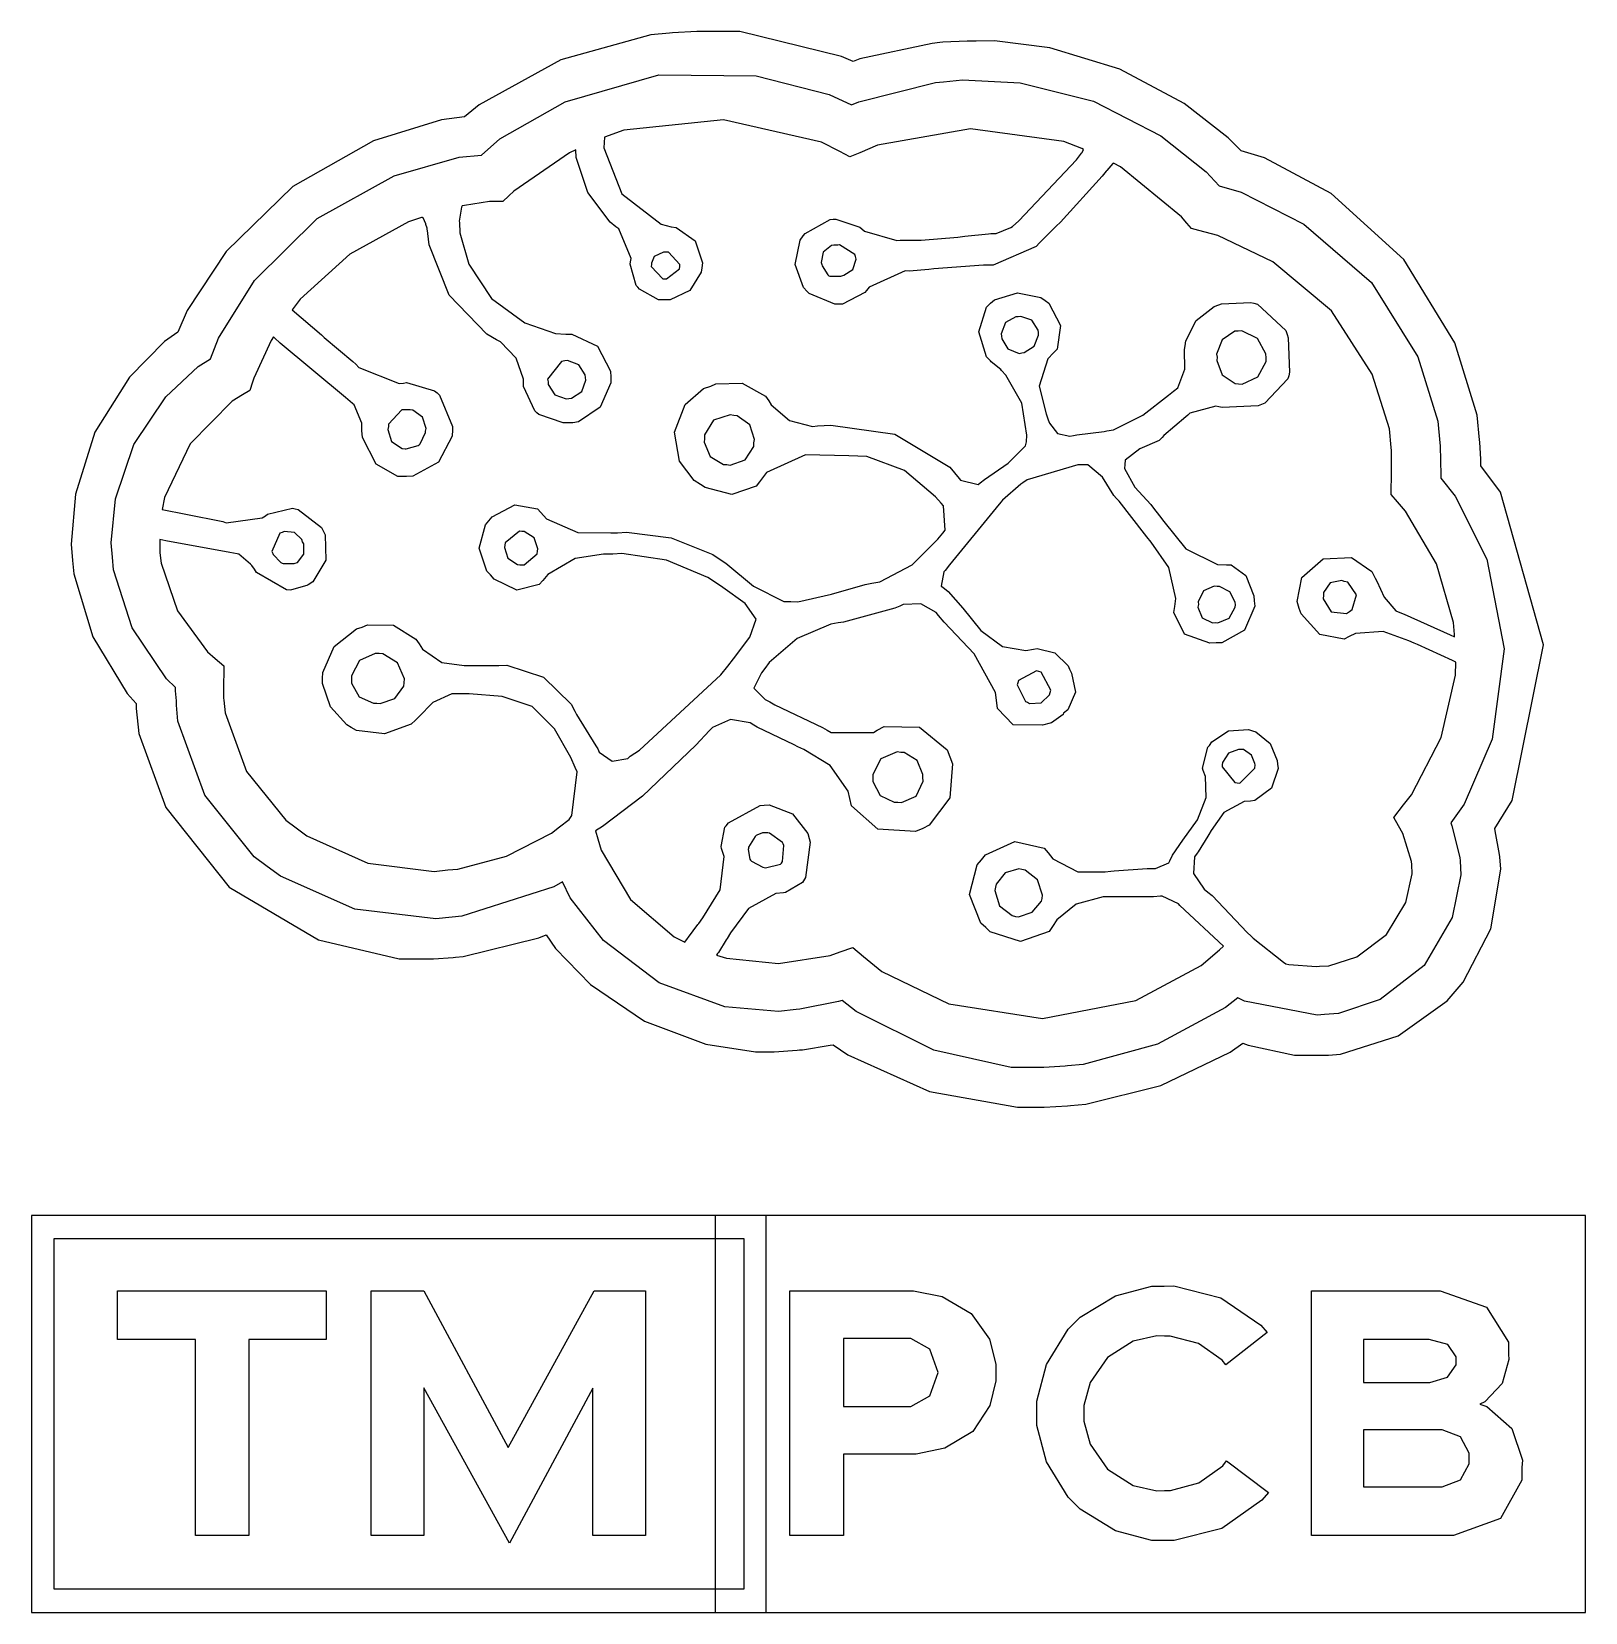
# Model space of a CAD drawing. Extents: x 0 to 0.969, y 0.014 to 1.
import ezdxf

# ---------------------------------------------------------------- set-up
doc = ezdxf.new("R2010")
doc.units = 0
doc.layers.get('0').update_dxf_attribs({"linetype": 'CONTINUOUS'})

msp = doc.modelspace()

# ---------------------------------------------------------------- linework, layer by layer
at = {"color": 142}
for points in [[(0.91282, 0.50282), (0.92372, 0.52034), (0.94325, 0.61735), (0.9164, 0.71257), (0.90419, 0.72917), (0.90419, 0.73324), (0.90359, 0.74392), (0.90343, 0.74533), (0.9018, 0.76069), (0.88786, 0.80572), (0.85617, 0.85791), (0.81087, 0.89893), (0.76926, 0.92117), (0.75456, 0.92562), (0.74653, 0.93381), (0.71908, 0.95508), (0.67893, 0.97667), (0.63525, 0.98991), (0.6008, 0.99425), (0.58936, 0.99414), (0.58366, 0.99414), (0.56847, 0.99338), (0.56657, 0.99311), (0.56196, 0.99268), (0.51682, 0.98296), (0.51248, 0.98145), (0.50521, 0.98454), (0.44184, 1), (0.42074, 1), (0.41504, 1), (0.39985, 0.99924), (0.398, 0.99897), (0.38628, 0.99789), (0.33024, 0.98242), (0.2793, 0.95432), (0.27018, 0.94689), (0.2557, 0.94504), (0.21332, 0.93186), (0.16298, 0.90327), (0.12147, 0.8629), (0.09695, 0.8259), (0.09115, 0.8125), (0.08285, 0.80659), (0.06104, 0.7844), (0.0395, 0.75), (0.0274, 0.71132), (0.02469, 0.68029), (0.02561, 0.67009), (0.02642, 0.66178), (0.03819, 0.62229), (0.05968, 0.58702), (0.06532, 0.58084), (0.06532, 0.57769), (0.06679, 0.56196), (0.08371, 0.51579), (0.12326, 0.46625), (0.17898, 0.43338), (0.22928, 0.42144), (0.24604, 0.42144), (0.25065, 0.42144), (0.26291, 0.42225), (0.26449, 0.42242), (0.26931, 0.42285), (0.31646, 0.43452), (0.32096, 0.43636), (0.32682, 0.42795), (0.34863, 0.40554), (0.38243, 0.38254), (0.42074, 0.36822), (0.45166, 0.36339), (0.46197, 0.36344), (0.46338, 0.3635), (0.4777, 0.36442), (0.47917, 0.36458), (0.4809, 0.36475), (0.49826, 0.36751), (0.5, 0.36789), (0.50928, 0.36155), (0.56017, 0.33876), (0.61507, 0.32883), (0.62636, 0.32883), (0.63178, 0.32883), (0.64632, 0.32964), (0.64811, 0.32992), (0.65777, 0.33078), (0.70443, 0.34245), (0.74772, 0.36328), (0.75575, 0.36876), (0.75906, 0.36757), (0.78782, 0.36144), (0.79742, 0.36144), (0.80029, 0.36144), (0.80686, 0.36144), (0.80908, 0.36144), (0.81668, 0.36203), (0.85254, 0.37343), (0.88308, 0.39529), (0.88813, 0.40104), (0.89312, 0.40685), (0.91043, 0.44027), (0.91656, 0.47738), (0.91602, 0.48503), (0.91585, 0.48655), (0.91319, 0.50136), (0.91282, 0.50282)], [(0.80664, 0.38666), (0.80197, 0.38623), (0.75662, 0.39497), (0.7525, 0.39708), (0.74485, 0.39106), (0.70253, 0.36816), (0.65603, 0.35558), (0.64638, 0.35471), (0.64475, 0.35455), (0.63162, 0.35373), (0.62728, 0.35373), (0.61116, 0.35373), (0.56299, 0.36447), (0.51443, 0.38867), (0.50575, 0.3954), (0.50336, 0.39475), (0.47938, 0.39008), (0.477, 0.38981), (0.46604, 0.38856), (0.4324, 0.3916), (0.39144, 0.40647), (0.35672, 0.43289), (0.33599, 0.45953), (0.33116, 0.4694), (0.3259, 0.46636), (0.2685, 0.44808), (0.26248, 0.44748), (0.25217, 0.4464), (0.20171, 0.45242), (0.15522, 0.47298), (0.14697, 0.47917), (0.13889, 0.48519), (0.10802, 0.52349), (0.09125, 0.56971), (0.09033, 0.5797), (0.09033, 0.58252), (0.08979, 0.58876), (0.08979, 0.59082), (0.08415, 0.59619), (0.06283, 0.62793), (0.05116, 0.66428), (0.0504, 0.67198), (0.04964, 0.68099), (0.05235, 0.70844), (0.0638, 0.7424), (0.08382, 0.77214), (0.10395, 0.79096), (0.11155, 0.79584), (0.11659, 0.80876), (0.13905, 0.84462), (0.17806, 0.88336), (0.22613, 0.9101), (0.26676, 0.92171), (0.2806, 0.92301), (0.29221, 0.93305), (0.3329, 0.95627), (0.39138, 0.97293), (0.45215, 0.97244), (0.49756, 0.96083), (0.51145, 0.95426), (0.51606, 0.95616), (0.56402, 0.96821), (0.56896, 0.96875), (0.58073, 0.96994), (0.61675, 0.9681), (0.6626, 0.9566), (0.70454, 0.93495), (0.73286, 0.9126), (0.74094, 0.90386), (0.75472, 0.89985), (0.79384, 0.87983), (0.83588, 0.84337), (0.86491, 0.79704), (0.87733, 0.75694), (0.87864, 0.74333), (0.8788, 0.74154), (0.87923, 0.7232), (0.87918, 0.72135), (0.88818, 0.71023), (0.90793, 0.67074), (0.91867, 0.61491), (0.91119, 0.55859), (0.89377, 0.51801), (0.88542, 0.50635), (0.88618, 0.5045), (0.89106, 0.48475), (0.89128, 0.48269), (0.89176, 0.47396), (0.88634, 0.44716), (0.86876, 0.41721), (0.84131, 0.39605), (0.81537, 0.38726), (0.80664, 0.38666)], [(0.88867, 0.60655), (0.8865, 0.60759), (0.86469, 0.61751), (0.86252, 0.61843), (0.85927, 0.6199), (0.84332, 0.62565), (0.82596, 0.62451), (0.82199, 0.6225), (0.81896, 0.62099), (0.80366, 0.62391), (0.79199, 0.63666), (0.79074, 0.63997), (0.7895, 0.64437), (0.79253, 0.6594), (0.80583, 0.67095), (0.82346, 0.67182), (0.8361, 0.66309), (0.83822, 0.65907), (0.83936, 0.65717), (0.8438, 0.64703), (0.85113, 0.63856), (0.85373, 0.63748), (0.85628, 0.63645), (0.88498, 0.62359), (0.8878, 0.6224), (0.8878, 0.62375), (0.88704, 0.6314), (0.87641, 0.66791), (0.85721, 0.70074), (0.85221, 0.70654), (0.84831, 0.71126), (0.84831, 0.71728), (0.84847, 0.71924), (0.84847, 0.73861), (0.84831, 0.74051), (0.84722, 0.75217), (0.83637, 0.7863), (0.81103, 0.82568), (0.77431, 0.85634), (0.74013, 0.87277), (0.72814, 0.87592), (0.72374, 0.87706), (0.7207, 0.88053), (0.7175, 0.88433), (0.67936, 0.91564), (0.67502, 0.91802), (0.67459, 0.91764), (0.67074, 0.91341), (0.67041, 0.91292), (0.66802, 0.90989), (0.64198, 0.88118), (0.63916, 0.87853), (0.63824, 0.87766), (0.62956, 0.86898), (0.62874, 0.86811), (0.62668, 0.86589), (0.59999, 0.85428), (0.59701, 0.85428), (0.59386, 0.85422), (0.56288, 0.85205), (0.55979, 0.85167), (0.54758, 0.85053), (0.54498, 0.85064), (0.52246, 0.84055), (0.52083, 0.83854), (0.5198, 0.83729), (0.50581, 0.83002), (0.50418, 0.82991), (0.50282, 0.82991), (0.50103, 0.82997), (0.48519, 0.83664), (0.48394, 0.83789), (0.48166, 0.84028), (0.4764, 0.85476), (0.47955, 0.86985), (0.48145, 0.8725), (0.48258, 0.87397), (0.49826, 0.88276), (0.50011, 0.88292), (0.50174, 0.88308), (0.51676, 0.87804), (0.51801, 0.8769), (0.51964, 0.87554), (0.53971, 0.86957), (0.54188, 0.86979), (0.54644, 0.86979), (0.55501, 0.86979), (0.57796, 0.87169), (0.58084, 0.87207), (0.58225, 0.87229), (0.59695, 0.87386), (0.59842, 0.87397), (0.60178, 0.87397), (0.611, 0.87771), (0.61198, 0.87842), (0.61594, 0.88184), (0.65191, 0.91998), (0.65511, 0.92415), (0.65538, 0.92459), (0.65625, 0.92638), (0.65625, 0.92638), (0.65522, 0.92708), (0.64399, 0.93137), (0.58567, 0.93924), (0.52767, 0.92909), (0.51666, 0.92437), (0.51042, 0.92188), (0.50418, 0.92513), (0.49278, 0.93099), (0.43169, 0.94499), (0.36941, 0.93853), (0.35742, 0.93408), (0.3571, 0.92757), (0.36822, 0.89871), (0.39269, 0.87977), (0.39909, 0.87815), (0.40218, 0.87777), (0.41401, 0.86952), (0.41867, 0.85579), (0.41824, 0.8527), (0.41781, 0.84988), (0.41059, 0.83843), (0.39838, 0.83268), (0.39551, 0.83263), (0.39117, 0.83263), (0.37923, 0.83925), (0.37815, 0.84049), (0.37717, 0.84164), (0.37343, 0.85493), (0.37364, 0.85634), (0.37397, 0.85845), (0.36632, 0.87695), (0.36458, 0.87815), (0.36089, 0.88113), (0.34706, 0.89958), (0.33979, 0.9215), (0.33946, 0.92616), (0.33567, 0.92432), (0.30089, 0.9005), (0.2978, 0.89762), (0.29395, 0.89404), (0.28727, 0.89404), (0.28564, 0.89394), (0.27007, 0.8916), (0.26855, 0.89128), (0.26812, 0.89046), (0.26671, 0.88178), (0.26687, 0.88086), (0.26709, 0.87435), (0.27273, 0.85498), (0.28695, 0.8335), (0.30773, 0.81825), (0.32682, 0.81174), (0.33333, 0.81114), (0.33713, 0.81131), (0.35297, 0.80366), (0.36127, 0.78814), (0.36133, 0.78429), (0.36138, 0.78082), (0.35482, 0.76568), (0.34115, 0.75646), (0.33773, 0.75586), (0.33735, 0.75586), (0.33366, 0.75586), (0.33333, 0.75586), (0.33165, 0.75586), (0.31646, 0.76118), (0.31521, 0.76221), (0.31386, 0.76335), (0.30691, 0.77848), (0.30697, 0.78022), (0.30691, 0.78315), (0.30235, 0.79633), (0.29264, 0.80642), (0.29009, 0.80773), (0.28402, 0.8112), (0.26053, 0.83561), (0.24794, 0.86703), (0.24729, 0.87397), (0.24723, 0.87424), (0.24674, 0.87701), (0.24669, 0.87728), (0.24604, 0.87967), (0.24599, 0.8801), (0.24419, 0.88379), (0.24387, 0.88406), (0.24322, 0.88406), (0.23519, 0.88135), (0.19862, 0.86111), (0.16764, 0.83301), (0.16249, 0.82634), (0.18083, 0.81071), (0.18256, 0.80924), (0.20036, 0.79411), (0.2022, 0.79259), (0.20405, 0.79047), (0.22922, 0.78044), (0.2321, 0.78071), (0.23394, 0.78103), (0.25146, 0.77588), (0.25293, 0.77458), (0.2545, 0.77311), (0.26264, 0.75369), (0.26259, 0.75147), (0.26242, 0.74756), (0.25385, 0.73145), (0.23785, 0.72266), (0.23394, 0.72239), (0.23291, 0.72239), (0.22841, 0.72239), (0.21501, 0.7302), (0.20649, 0.74669), (0.20595, 0.75103), (0.20595, 0.75439), (0.206, 0.7557), (0.20123, 0.76714), (0.2003, 0.76801), (0.19575, 0.7717), (0.15511, 0.80566), (0.15148, 0.80886), (0.15082, 0.80946), (0.14952, 0.80724), (0.13873, 0.78375), (0.13791, 0.78125), (0.13623, 0.77615), (0.13167, 0.77333), (0.12511, 0.76942), (0.0989, 0.74289), (0.08285, 0.70926), (0.08138, 0.70177), (0.09614, 0.69884), (0.11925, 0.69439), (0.12147, 0.69358), (0.14388, 0.69656), (0.14583, 0.69792), (0.14714, 0.69895), (0.16281, 0.70264), (0.1645, 0.70231), (0.16634, 0.70188), (0.18077, 0.69065), (0.18164, 0.68897), (0.18316, 0.68598), (0.18365, 0.67019), (0.17535, 0.65674), (0.17253, 0.65489), (0.17166, 0.65441), (0.16222, 0.65164), (0.16124, 0.65158), (0.15896, 0.65175), (0.14025, 0.6626), (0.13905, 0.6645), (0.13737, 0.66678), (0.13666, 0.66775), (0.12929, 0.67399), (0.12815, 0.67415), (0.1237, 0.67491), (0.08371, 0.68229), (0.08008, 0.683), (0.08002, 0.68235), (0.08002, 0.6754), (0.08008, 0.6747), (0.08073, 0.66835), (0.09104, 0.63851), (0.1097, 0.61306), (0.11458, 0.60883), (0.1199, 0.60428), (0.1199, 0.59717), (0.11979, 0.59603), (0.11979, 0.58409), (0.1199, 0.5829), (0.12066, 0.57498), (0.13401, 0.53836), (0.15858, 0.50803), (0.16498, 0.50326), (0.17171, 0.49816), (0.20974, 0.48112), (0.25114, 0.47602), (0.2596, 0.47689), (0.2659, 0.47748), (0.29633, 0.48546), (0.32427, 0.49995), (0.32937, 0.50374), (0.33539, 0.50846), (0.33708, 0.51085), (0.34028, 0.53819), (0.33919, 0.54085), (0.33637, 0.54709), (0.32623, 0.56494), (0.31234, 0.57883), (0.29357, 0.58523), (0.27306, 0.58686), (0.26628, 0.58686), (0.26226, 0.58686), (0.25033, 0.58138), (0.24143, 0.57227), (0.23947, 0.57042), (0.23671, 0.56798), (0.22016, 0.56185), (0.20264, 0.56402), (0.19938, 0.56576), (0.19667, 0.56738), (0.18641, 0.57872), (0.18153, 0.59321), (0.18148, 0.59635), (0.18164, 0.6001), (0.18886, 0.61626), (0.20275, 0.62733), (0.20627, 0.62842), (0.20947, 0.62983), (0.22586, 0.62967), (0.2398, 0.62093), (0.24175, 0.618), (0.24382, 0.61475), (0.25586, 0.60628), (0.26991, 0.60444), (0.273, 0.60449), (0.27762, 0.60449), (0.28803, 0.60449), (0.29156, 0.60449), (0.29655, 0.60466), (0.31939, 0.59717), (0.33664, 0.58046), (0.33887, 0.57596), (0.3399, 0.57395), (0.35211, 0.55442), (0.35335, 0.55241), (0.35417, 0.55035), (0.36225, 0.54481), (0.37191, 0.54639), (0.37354, 0.54791), (0.37934, 0.55176), (0.43007, 0.59869), (0.43435, 0.60417), (0.43788, 0.60856), (0.44813, 0.62207), (0.45204, 0.63336), (0.44515, 0.64307), (0.43132, 0.6531), (0.42665, 0.65625), (0.42193, 0.6594), (0.39605, 0.67025), (0.36833, 0.67432), (0.36268, 0.67405), (0.35677, 0.67405), (0.33909, 0.67128), (0.32199, 0.66124), (0.31885, 0.65761), (0.31657, 0.655), (0.30273, 0.65153), (0.28857, 0.65842), (0.28624, 0.66102), (0.28396, 0.66336), (0.27924, 0.67768), (0.2832, 0.69222), (0.28532, 0.69466), (0.28738, 0.69727), (0.30149, 0.70475), (0.31559, 0.70226), (0.31771, 0.69987), (0.32123, 0.69596), (0.34071, 0.6875), (0.36133, 0.68717), (0.36551, 0.68728), (0.37115, 0.68766), (0.39893, 0.68414), (0.42491, 0.67372), (0.42969, 0.67063), (0.43321, 0.66829), (0.45041, 0.65402), (0.46924, 0.64442), (0.47363, 0.64437), (0.47797, 0.64431), (0.49908, 0.64893), (0.51997, 0.65511), (0.52425, 0.65582), (0.52919, 0.65674), (0.54932, 0.66726), (0.56548, 0.68338), (0.56852, 0.68707), (0.56999, 0.68886), (0.5689, 0.70416), (0.56749, 0.70573), (0.56397, 0.70974), (0.54465, 0.72607), (0.521, 0.73481), (0.51541, 0.73503), (0.50977, 0.73524), (0.48275, 0.73595), (0.45844, 0.72488), (0.45416, 0.71918), (0.45204, 0.71642), (0.43696, 0.71126), (0.42025, 0.71555), (0.41737, 0.7175), (0.4133, 0.71994), (0.40414, 0.73204), (0.4011, 0.75011), (0.40777, 0.76725), (0.41922, 0.77724), (0.42367, 0.77875), (0.42681, 0.78022), (0.44336, 0.78065), (0.45779, 0.77251), (0.45991, 0.76969), (0.46143, 0.76704), (0.47276, 0.75743), (0.48714, 0.75369), (0.49023, 0.75396), (0.4987, 0.75445), (0.53857, 0.74881), (0.57297, 0.72819), (0.57878, 0.72114), (0.57954, 0.72016), (0.59049, 0.71734), (0.59185, 0.71842), (0.59446, 0.72054), (0.60932, 0.73063), (0.62006, 0.74159), (0.62061, 0.74409), (0.62099, 0.74821), (0.61773, 0.76807), (0.60791, 0.7857), (0.60509, 0.78863), (0.6046, 0.78922), (0.59869, 0.79405), (0.59825, 0.7946), (0.59581, 0.79715), (0.59104, 0.81261), (0.59581, 0.82812), (0.59825, 0.83062), (0.60069, 0.83263), (0.61502, 0.83702), (0.62972, 0.83404), (0.63238, 0.8323), (0.63471, 0.83051), (0.64198, 0.81662), (0.63987, 0.80181), (0.63759, 0.79948), (0.63395, 0.7959), (0.62853, 0.7787), (0.63297, 0.7615), (0.63428, 0.75781), (0.63504, 0.75575), (0.64003, 0.74919), (0.64784, 0.74756), (0.65001, 0.74794), (0.65213, 0.74832), (0.66922, 0.75049), (0.67084, 0.75081), (0.67502, 0.75163), (0.6932, 0.76058), (0.70931, 0.77306), (0.71251, 0.77561), (0.71511, 0.77767), (0.7194, 0.78933), (0.71935, 0.80159), (0.71978, 0.80398), (0.72016, 0.80697), (0.72651, 0.81971), (0.73779, 0.82856), (0.74061, 0.82948), (0.74235, 0.83008), (0.76063, 0.83105), (0.76248, 0.83062), (0.76487, 0.82991), (0.78244, 0.81342), (0.78331, 0.81103), (0.78396, 0.80897), (0.78478, 0.78743), (0.78429, 0.78532), (0.78369, 0.78326), (0.76942, 0.76807), (0.76741, 0.76731), (0.76525, 0.7666), (0.74284, 0.76541), (0.74061, 0.76584), (0.73888, 0.76633), (0.72271, 0.76199), (0.72146, 0.76074), (0.72016, 0.75955), (0.70649, 0.74799), (0.7053, 0.74669), (0.70356, 0.7449), (0.69141, 0.73975), (0.68229, 0.73264), (0.68207, 0.72998), (0.6818, 0.72732), (0.68826, 0.71571), (0.69835, 0.70497), (0.69998, 0.70269), (0.70378, 0.69781), (0.70638, 0.69428), (0.72011, 0.67735), (0.7398, 0.66743), (0.74544, 0.66732), (0.74843, 0.66732), (0.75754, 0.66064), (0.76264, 0.64795), (0.7628, 0.64491), (0.76307, 0.64144), (0.75662, 0.62663), (0.74251, 0.61871), (0.73904, 0.61865), (0.73508, 0.61849), (0.71935, 0.62402), (0.71262, 0.63753), (0.71322, 0.64133), (0.71392, 0.64621), (0.70947, 0.66558), (0.69841, 0.68153), (0.69586, 0.68468), (0.69423, 0.68669), (0.6786, 0.70692), (0.67687, 0.70877), (0.67513, 0.71061), (0.66808, 0.72195), (0.65902, 0.7296), (0.65603, 0.7296), (0.65267, 0.7296), (0.6212, 0.72032), (0.61843, 0.71853), (0.61713, 0.71772), (0.60569, 0.70763), (0.60471, 0.70644), (0.60172, 0.70296), (0.57275, 0.66732), (0.56988, 0.66374), (0.56917, 0.66298), (0.56738, 0.65402), (0.56841, 0.65332), (0.57194, 0.65066), (0.58105, 0.64035), (0.59223, 0.62641), (0.60569, 0.61626), (0.62039, 0.61377), (0.625, 0.61458), (0.62733, 0.61502), (0.63846, 0.6123), (0.64665, 0.60433), (0.64762, 0.60211), (0.64882, 0.59972), (0.65137, 0.58778), (0.64643, 0.57677), (0.64388, 0.57481), (0.6435, 0.57395), (0.63634, 0.56863), (0.63542, 0.56852), (0.6307, 0.56733), (0.61247, 0.56755), (0.6027, 0.57758), (0.60221, 0.58127), (0.60145, 0.58762), (0.58816, 0.61176), (0.56934, 0.63151), (0.56581, 0.63563), (0.5644, 0.63753), (0.5548, 0.64296), (0.54373, 0.64252), (0.54167, 0.64144), (0.53852, 0.6403), (0.50651, 0.63162), (0.50326, 0.63102), (0.49864, 0.63026), (0.47754, 0.62131), (0.46023, 0.60639), (0.45752, 0.60259), (0.45535, 0.59988), (0.45068, 0.59033), (0.45768, 0.58333), (0.4605, 0.58176), (0.46365, 0.58002), (0.49344, 0.56581), (0.49637, 0.56418), (0.49875, 0.56272), (0.52523, 0.56272), (0.52761, 0.56418), (0.53185, 0.56646), (0.55398, 0.56592), (0.57113, 0.55192), (0.57292, 0.54742), (0.57454, 0.54319), (0.57292, 0.52192), (0.56006, 0.50494), (0.55604, 0.50282), (0.55154, 0.50098), (0.52799, 0.50239), (0.51145, 0.51682), (0.51053, 0.52148), (0.50955, 0.52615), (0.49826, 0.54199), (0.48172, 0.55203), (0.47814, 0.55376), (0.4758, 0.5549), (0.45275, 0.56603), (0.45052, 0.56717), (0.44835, 0.56868), (0.43609, 0.57075), (0.42475, 0.56586), (0.42301, 0.56386), (0.41444, 0.5548), (0.38113, 0.52289), (0.35612, 0.50396), (0.35178, 0.50136), (0.35324, 0.49626), (0.35531, 0.48926), (0.37364, 0.45839), (0.40099, 0.43511), (0.40761, 0.43186), (0.40929, 0.43424), (0.40983, 0.43506), (0.41564, 0.44282), (0.41623, 0.44352), (0.41884, 0.44694), (0.42969, 0.46446), (0.43213, 0.48524), (0.4305, 0.49029), (0.43012, 0.49154), (0.43251, 0.50353), (0.43332, 0.5045), (0.43473, 0.5064), (0.45459, 0.51714), (0.45698, 0.51731), (0.46023, 0.51747), (0.47472, 0.51188), (0.48432, 0.49967), (0.48519, 0.49647), (0.48584, 0.49425), (0.48286, 0.47222), (0.48166, 0.47021), (0.48096, 0.46913), (0.47032, 0.46278), (0.46908, 0.46262), (0.46425, 0.46213), (0.44737, 0.4528), (0.43598, 0.43761), (0.43397, 0.43419), (0.43343, 0.43338), (0.42849, 0.42546), (0.42801, 0.4247), (0.4273, 0.42377), (0.43359, 0.42188), (0.46598, 0.41857), (0.49816, 0.4235), (0.50439, 0.42573), (0.51237, 0.42855), (0.51894, 0.42291), (0.53054, 0.41347), (0.57221, 0.39334), (0.63075, 0.38422), (0.68886, 0.39551), (0.72976, 0.41721), (0.74105, 0.42708), (0.74365, 0.42936), (0.71636, 0.45481), (0.7156, 0.45573), (0.7054, 0.46061), (0.70426, 0.46061), (0.69987, 0.46007), (0.68641, 0.46018), (0.66856, 0.46007), (0.65169, 0.45551), (0.6397, 0.4458), (0.63699, 0.44168), (0.63477, 0.43842), (0.61697, 0.43235), (0.59804, 0.43826), (0.59532, 0.44092), (0.59223, 0.44368), (0.58523, 0.46153), (0.5899, 0.48014), (0.59261, 0.48324), (0.59522, 0.48633), (0.61344, 0.49468), (0.63167, 0.49061), (0.63428, 0.48752), (0.63715, 0.48389), (0.65272, 0.4758), (0.66971, 0.4758), (0.67334, 0.47613), (0.6754, 0.47635), (0.69607, 0.47776), (0.69813, 0.47781), (0.70112, 0.47781), (0.70947, 0.48139), (0.71012, 0.48258), (0.71175, 0.48606), (0.71832, 0.49555), (0.72732, 0.50819), (0.73291, 0.52219), (0.73237, 0.53526), (0.73096, 0.53906), (0.73058, 0.54047), (0.73383, 0.55355), (0.73481, 0.55458), (0.73627, 0.5568), (0.74669, 0.56369), (0.75917, 0.56461), (0.76166, 0.56375), (0.76389, 0.56304), (0.77273, 0.55583), (0.77718, 0.5453), (0.77729, 0.54291), (0.77767, 0.5402), (0.7736, 0.52794), (0.76313, 0.52034), (0.76042, 0.51991), (0.75657, 0.51969), (0.74392, 0.5127), (0.73589, 0.50147), (0.73438, 0.49908), (0.73378, 0.4981), (0.72776, 0.48828), (0.72711, 0.4873), (0.72559, 0.48513), (0.72488, 0.47472), (0.73166, 0.46501), (0.73394, 0.46311), (0.73655, 0.46094), (0.75836, 0.43788), (0.76096, 0.43555), (0.76221, 0.43441), (0.78098, 0.41943), (0.78261, 0.41824), (0.78429, 0.41786), (0.80165, 0.41667), (0.80344, 0.41678), (0.8093, 0.4171), (0.82677, 0.42274), (0.84538, 0.43663), (0.85748, 0.45654), (0.86138, 0.47445), (0.86116, 0.48031), (0.861, 0.48215), (0.85558, 0.49957), (0.85471, 0.50114), (0.84988, 0.50971), (0.85596, 0.51752), (0.86095, 0.52387), (0.87939, 0.55946), (0.88835, 0.59847), (0.88867, 0.60655)], [(0.40435, 0.85346), (0.40441, 0.85466), (0.3973, 0.8623), (0.39616, 0.8623), (0.39421, 0.8623), (0.38846, 0.85975), (0.38677, 0.85558), (0.38677, 0.85471), (0.38661, 0.85352), (0.39377, 0.8457), (0.39502, 0.8457), (0.3961, 0.84576), (0.40424, 0.852), (0.40435, 0.85346)], [(0.50293, 0.86675), (0.50043, 0.86675), (0.49897, 0.86659), (0.49382, 0.86247), (0.49257, 0.85596), (0.49311, 0.8546), (0.49322, 0.85395), (0.49669, 0.84814), (0.49729, 0.84771), (0.49794, 0.84744), (0.50477, 0.84744), (0.50543, 0.84771), (0.50673, 0.84809), (0.51231, 0.85167), (0.51438, 0.85802), (0.51394, 0.8597), (0.51356, 0.86089), (0.50412, 0.86692), (0.50293, 0.86675)], [(0.61561, 0.82199), (0.61399, 0.82205), (0.60759, 0.81841), (0.60493, 0.81152), (0.6052, 0.8099), (0.60525, 0.80832), (0.60916, 0.80197), (0.6161, 0.79926), (0.61773, 0.79948), (0.6193, 0.7997), (0.62549, 0.80371), (0.62826, 0.8106), (0.62815, 0.81217), (0.62804, 0.8138), (0.62413, 0.82004), (0.61719, 0.82232), (0.61561, 0.82199)], [(0.75293, 0.78022), (0.75526, 0.78011), (0.76508, 0.78467), (0.77018, 0.79422), (0.77018, 0.79655), (0.77007, 0.79894), (0.76487, 0.80843), (0.75515, 0.81321), (0.75282, 0.81315), (0.75076, 0.81299), (0.74273, 0.80773), (0.73931, 0.79883), (0.73958, 0.79677), (0.73937, 0.79471), (0.74284, 0.78581), (0.75087, 0.78049), (0.75293, 0.78022)], [(0.34565, 0.78418), (0.34543, 0.78581), (0.34131, 0.7921), (0.33426, 0.79481), (0.33268, 0.7946), (0.33062, 0.79416), (0.32194, 0.7832), (0.32227, 0.78147), (0.32232, 0.77984), (0.32639, 0.77333), (0.33355, 0.77078), (0.33523, 0.77105), (0.33686, 0.77121), (0.34326, 0.77539), (0.34586, 0.78255), (0.34565, 0.78418)], [(0.24186, 0.74219), (0.24246, 0.74273), (0.24577, 0.74989), (0.24582, 0.75071), (0.24609, 0.75233), (0.24387, 0.75949), (0.23774, 0.76378), (0.23617, 0.76394), (0.23394, 0.76394), (0.23106, 0.76394), (0.22271, 0.75505), (0.2226, 0.75353), (0.22222, 0.75184), (0.22461, 0.74425), (0.23128, 0.73985), (0.23302, 0.73969), (0.23378, 0.73958), (0.24121, 0.7417), (0.24186, 0.74219)], [(0.41981, 0.74593), (0.4196, 0.74387), (0.42329, 0.73492), (0.43164, 0.72993), (0.43376, 0.72982), (0.43587, 0.72949), (0.4452, 0.7328), (0.45052, 0.74121), (0.45063, 0.74333), (0.45106, 0.74544), (0.44819, 0.75472), (0.44021, 0.76025), (0.43815, 0.76042), (0.43582, 0.76096), (0.42546, 0.7576), (0.41981, 0.74837), (0.41981, 0.74593)], [(0.15625, 0.66835), (0.1569, 0.66808), (0.16379, 0.66808), (0.1645, 0.66835), (0.1658, 0.66884), (0.16987, 0.67388), (0.16976, 0.68039), (0.16905, 0.68159), (0.16867, 0.683), (0.16401, 0.68755), (0.15755, 0.68815), (0.15625, 0.6875), (0.15489, 0.68707), (0.1499, 0.67567), (0.1505, 0.67437), (0.15072, 0.67372), (0.15554, 0.66867), (0.15625, 0.66835)], [(0.2953, 0.67958), (0.29498, 0.67811), (0.2972, 0.67144), (0.30306, 0.66748), (0.30458, 0.66732), (0.30729, 0.66732), (0.31538, 0.67426), (0.31554, 0.67573), (0.31581, 0.6773), (0.31348, 0.68419), (0.3074, 0.6881), (0.30583, 0.68815), (0.30447, 0.68831), (0.29541, 0.68093), (0.2953, 0.67958)], [(0.75103, 0.64241), (0.75098, 0.64399), (0.74761, 0.65044), (0.74116, 0.65386), (0.73958, 0.65386), (0.7379, 0.65408), (0.73106, 0.65099), (0.72786, 0.64421), (0.72803, 0.64252), (0.7277, 0.64095), (0.73041, 0.63428), (0.73682, 0.63108), (0.73844, 0.63124), (0.74007, 0.63113), (0.74713, 0.63411), (0.75098, 0.64079), (0.75103, 0.64241)], [(0.80604, 0.64833), (0.80572, 0.6461), (0.81082, 0.63807), (0.82026, 0.63699), (0.82216, 0.63824), (0.824, 0.63949), (0.82661, 0.64865), (0.82113, 0.65641), (0.81896, 0.65696), (0.81738, 0.65755), (0.81027, 0.65598), (0.8061, 0.64996), (0.80604, 0.64833)], [(0.1996, 0.59565), (0.19965, 0.59353), (0.20443, 0.58501), (0.21332, 0.58089), (0.21544, 0.58095), (0.21745, 0.58068), (0.22656, 0.58388), (0.23215, 0.59169), (0.23248, 0.59375), (0.23258, 0.59608), (0.2283, 0.60606), (0.21907, 0.61171), (0.2168, 0.61187), (0.21441, 0.61203), (0.20459, 0.60753), (0.19954, 0.59804), (0.1996, 0.59565)], [(0.63542, 0.58773), (0.6358, 0.58914), (0.62977, 0.60037), (0.62842, 0.60075), (0.62701, 0.60118), (0.61578, 0.59516), (0.6154, 0.59375), (0.61491, 0.5925), (0.62001, 0.58198), (0.62126, 0.58154), (0.62261, 0.58078), (0.62983, 0.58122), (0.63498, 0.58621), (0.63542, 0.58773)], [(0.55593, 0.53451), (0.5561, 0.53657), (0.55241, 0.54525), (0.54432, 0.55019), (0.54232, 0.55029), (0.53993, 0.55062), (0.52984, 0.54628), (0.52479, 0.53657), (0.5249, 0.53418), (0.52485, 0.53206), (0.52935, 0.52333), (0.53825, 0.51915), (0.54042, 0.51926), (0.54264, 0.51894), (0.55197, 0.523), (0.55621, 0.53228), (0.55593, 0.53451)], [(0.75217, 0.53125), (0.75385, 0.53103), (0.76324, 0.54042), (0.76346, 0.54248), (0.76318, 0.5434), (0.76118, 0.5485), (0.75608, 0.55197), (0.75439, 0.55197), (0.75293, 0.55214), (0.74669, 0.5497), (0.743, 0.54405), (0.74289, 0.54259), (0.74273, 0.54118), (0.75076, 0.53141), (0.75217, 0.53125)], [(0.46794, 0.48123), (0.46848, 0.48215), (0.46935, 0.49224), (0.46897, 0.49322), (0.46842, 0.49414), (0.46034, 0.49984), (0.45936, 0.5), (0.45741, 0.5), (0.45605, 0.5), (0.45247, 0.49859), (0.45209, 0.49832), (0.45139, 0.49783), (0.44732, 0.49105), (0.44721, 0.49023), (0.44705, 0.48964), (0.44819, 0.48356), (0.44857, 0.48302), (0.44906, 0.48237), (0.45611, 0.47857), (0.45698, 0.47846), (0.45795, 0.47819), (0.46718, 0.48058), (0.46794, 0.48123)], [(0.60135, 0.46625), (0.60096, 0.46414), (0.60395, 0.45459), (0.61182, 0.44841), (0.61393, 0.44792), (0.61578, 0.44775), (0.62424, 0.45058), (0.62999, 0.45736), (0.63053, 0.45915), (0.63075, 0.46126), (0.6276, 0.47065), (0.61985, 0.47678), (0.61784, 0.47727), (0.61594, 0.47759), (0.60737, 0.47504), (0.60178, 0.46815), (0.60135, 0.46625)], [(0.45833, 0.26123), (0, 0.26123), (0, 0.01367), (0.45833, 0.01367), (0.45833, 0.26123)], [(0.42638, 0.26123), (0.42638, 0.01367), (0.9694, 0.01367), (0.9694, 0.26123), (0.42638, 0.26123)], [(0.42638, 0.26123), (0.42638, 0.01367), (0.9694, 0.01367), (0.9694, 0.26123), (0.42638, 0.26123)], [(0.44428, 0.24696), (0.44428, 0.02821), (0.01416, 0.02821), (0.01416, 0.24696), (0.44428, 0.24696)], [(0.70654, 0.05854), (0.69895, 0.05854), (0.67616, 0.06462), (0.65414, 0.07812), (0.65044, 0.08181), (0.6467, 0.08556), (0.63319, 0.10759), (0.62717, 0.13037), (0.62717, 0.13791), (0.62717, 0.14551), (0.63319, 0.16829), (0.6467, 0.19037), (0.65044, 0.19406), (0.65414, 0.19781), (0.67616, 0.21126), (0.69895, 0.21729), (0.70654, 0.21729), (0.71273, 0.21745), (0.74197, 0.21002), (0.76682, 0.19293), (0.77083, 0.18821), (0.74512, 0.16813), (0.74273, 0.17101), (0.72797, 0.18142), (0.71045, 0.18598), (0.70676, 0.18593), (0.70193, 0.18614), (0.68728, 0.18283), (0.67128, 0.17269), (0.66037, 0.15717), (0.65641, 0.14269), (0.65641, 0.13786), (0.65641, 0.13308), (0.66037, 0.1186), (0.67128, 0.10308), (0.68728, 0.09294), (0.70193, 0.08957), (0.70676, 0.08979), (0.7105, 0.08974), (0.72824, 0.09446), (0.74316, 0.1052), (0.7455, 0.10813), (0.77165, 0.08843), (0.76763, 0.0836), (0.74251, 0.06608), (0.71278, 0.05843), (0.70654, 0.05854)], [(0.70654, 0.05854), (0.69895, 0.05854), (0.67616, 0.06462), (0.65414, 0.07812), (0.65044, 0.08181), (0.6467, 0.08556), (0.63319, 0.10759), (0.62717, 0.13037), (0.62717, 0.13791), (0.62717, 0.14551), (0.63319, 0.16829), (0.6467, 0.19037), (0.65044, 0.19406), (0.65414, 0.19781), (0.67616, 0.21126), (0.69895, 0.21729), (0.70654, 0.21729), (0.71273, 0.21745), (0.74197, 0.21002), (0.76682, 0.19293), (0.77083, 0.18821), (0.74512, 0.16813), (0.74273, 0.17101), (0.72797, 0.18142), (0.71045, 0.18598), (0.70676, 0.18593), (0.70193, 0.18614), (0.68728, 0.18283), (0.67128, 0.17269), (0.66037, 0.15717), (0.65641, 0.14269), (0.65641, 0.13786), (0.65641, 0.13308), (0.66037, 0.1186), (0.67128, 0.10308), (0.68728, 0.09294), (0.70193, 0.08957), (0.70676, 0.08979), (0.7105, 0.08974), (0.72824, 0.09446), (0.74316, 0.1052), (0.7455, 0.10813), (0.77165, 0.08843), (0.76763, 0.0836), (0.74251, 0.06608), (0.71278, 0.05843), (0.70654, 0.05854)], [(0.10221, 0.18387), (0.05355, 0.18387), (0.05355, 0.21436), (0.18376, 0.21436), (0.18376, 0.18387), (0.13542, 0.18387), (0.13542, 0.06158), (0.10221, 0.06158), (0.10221, 0.18387)], [(0.24468, 0.15386), (0.24468, 0.06158), (0.21186, 0.06158), (0.21186, 0.21436), (0.24479, 0.21436), (0.29742, 0.11654), (0.35091, 0.21436), (0.38303, 0.21436), (0.38303, 0.06158), (0.35021, 0.06158), (0.35021, 0.15354), (0.29812, 0.05686), (0.24468, 0.15386)], [(0.54606, 0.11241), (0.50657, 0.11241), (0.50657, 0.06158), (0.47304, 0.06158), (0.47304, 0.21436), (0.54416, 0.21436), (0.55013, 0.21436), (0.56803, 0.21067), (0.5861, 0.2002), (0.59755, 0.18408), (0.60156, 0.16856), (0.60156, 0.16336), (0.60156, 0.1582), (0.59787, 0.14269), (0.58713, 0.12657), (0.56971, 0.11616), (0.55197, 0.11241), (0.54606, 0.11241)], [(0.54606, 0.11241), (0.50657, 0.11241), (0.50657, 0.06158), (0.47304, 0.06158), (0.47304, 0.21436), (0.54416, 0.21436), (0.55013, 0.21436), (0.56803, 0.21067), (0.5861, 0.2002), (0.59755, 0.18408), (0.60156, 0.16856), (0.60156, 0.16336), (0.60156, 0.1582), (0.59787, 0.14269), (0.58713, 0.12657), (0.56971, 0.11616), (0.55197, 0.11241), (0.54606, 0.11241)], [(0.87728, 0.06158), (0.79856, 0.06158), (0.79856, 0.21436), (0.86925, 0.21436), (0.87885, 0.21436), (0.90772, 0.20416), (0.92133, 0.18218), (0.92133, 0.1748), (0.92166, 0.17155), (0.91743, 0.15641), (0.90658, 0.14497), (0.90365, 0.14355), (0.90782, 0.1422), (0.9235, 0.12842), (0.93012, 0.10856), (0.9298, 0.10417), (0.9298, 0.09619), (0.9164, 0.07227), (0.88704, 0.06158), (0.87728, 0.06158)], [(0.87728, 0.06158), (0.79856, 0.06158), (0.79856, 0.21436), (0.86925, 0.21436), (0.87885, 0.21436), (0.90772, 0.20416), (0.92133, 0.18218), (0.92133, 0.1748), (0.92166, 0.17155), (0.91743, 0.15641), (0.90658, 0.14497), (0.90365, 0.14355), (0.90782, 0.1422), (0.9235, 0.12842), (0.93012, 0.10856), (0.9298, 0.10417), (0.9298, 0.09619), (0.9164, 0.07227), (0.88704, 0.06158), (0.87728, 0.06158)], [(0.54449, 0.18446), (0.50657, 0.18446), (0.50657, 0.1422), (0.54449, 0.1422), (0.54845, 0.1422), (0.56033, 0.14882), (0.56565, 0.16336), (0.56033, 0.1779), (0.54845, 0.18446), (0.54449, 0.18446)], [(0.54449, 0.18446), (0.50657, 0.18446), (0.50657, 0.1422), (0.54449, 0.1422), (0.54845, 0.1422), (0.56033, 0.14882), (0.56565, 0.16336), (0.56033, 0.1779), (0.54845, 0.18446), (0.54449, 0.18446)], [(0.88884, 0.17063), (0.88884, 0.17318), (0.88352, 0.18083), (0.87185, 0.18397), (0.868, 0.18397), (0.83095, 0.18397), (0.83095, 0.15706), (0.86865, 0.15706), (0.87234, 0.15706), (0.88346, 0.16054), (0.88884, 0.16813), (0.88884, 0.17063)], [(0.88884, 0.17063), (0.88884, 0.17318), (0.88352, 0.18083), (0.87185, 0.18397), (0.868, 0.18397), (0.83095, 0.18397), (0.83095, 0.15706), (0.86865, 0.15706), (0.87234, 0.15706), (0.88346, 0.16054), (0.88884, 0.16813), (0.88884, 0.17063)], [(0.87614, 0.1276), (0.83095, 0.1276), (0.83095, 0.09207), (0.87614, 0.09207), (0.87999, 0.09207), (0.89155, 0.09641), (0.89697, 0.10639), (0.89697, 0.1097), (0.89697, 0.11306), (0.89155, 0.12316), (0.87999, 0.1276), (0.87614, 0.1276)], [(0.87614, 0.1276), (0.83095, 0.1276), (0.83095, 0.09207), (0.87614, 0.09207), (0.87999, 0.09207), (0.89155, 0.09641), (0.89697, 0.10639), (0.89697, 0.1097), (0.89697, 0.11306), (0.89155, 0.12316), (0.87999, 0.1276), (0.87614, 0.1276)]]:
    msp.add_lwpolyline(points, close=True, dxfattribs=at)

doc.saveas('drawing.dxf')
